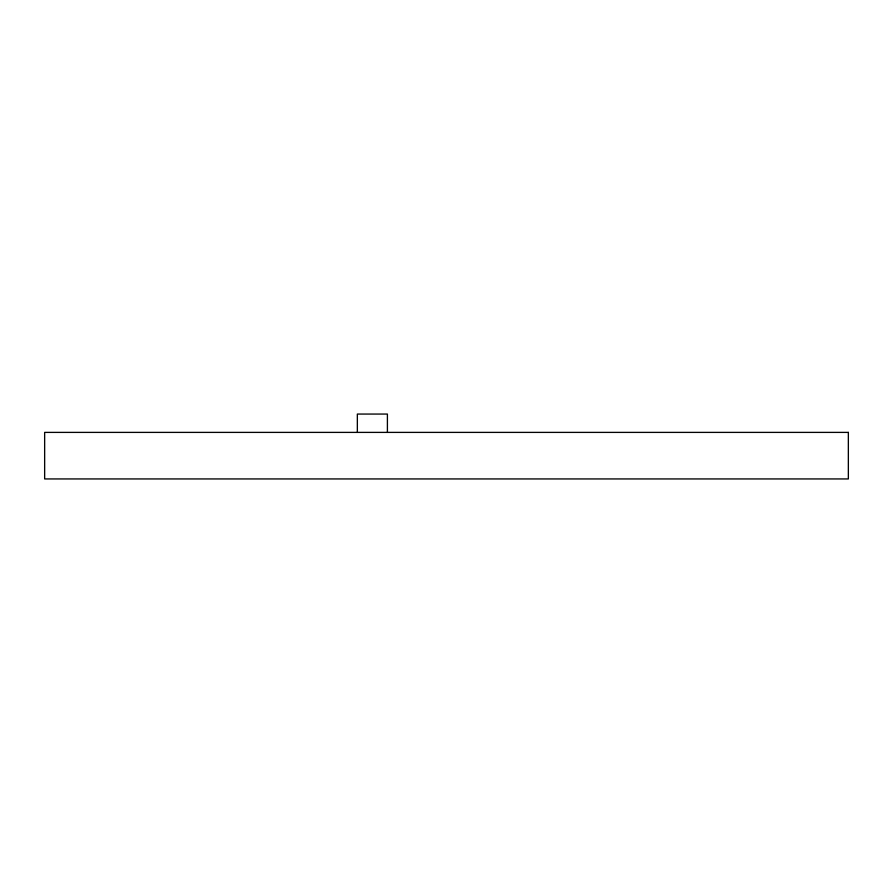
<?xml version="1.0" encoding="UTF-8"?>
<svg xmlns="http://www.w3.org/2000/svg" width="893" height="893" viewBox="0 0 893 893"><rect width="100%" height="100%" fill="white"/><g stroke="black" fill="none" stroke-linecap="round" stroke-linejoin="round"><path stroke-width="1.34" d="M387.406 432.391L387.406 414.062L357.345 414.062L357.345 432.391M848.35 432.391L44.65 432.391L44.65 478.938L848.35 478.938L848.35 432.391"/></g></svg>
